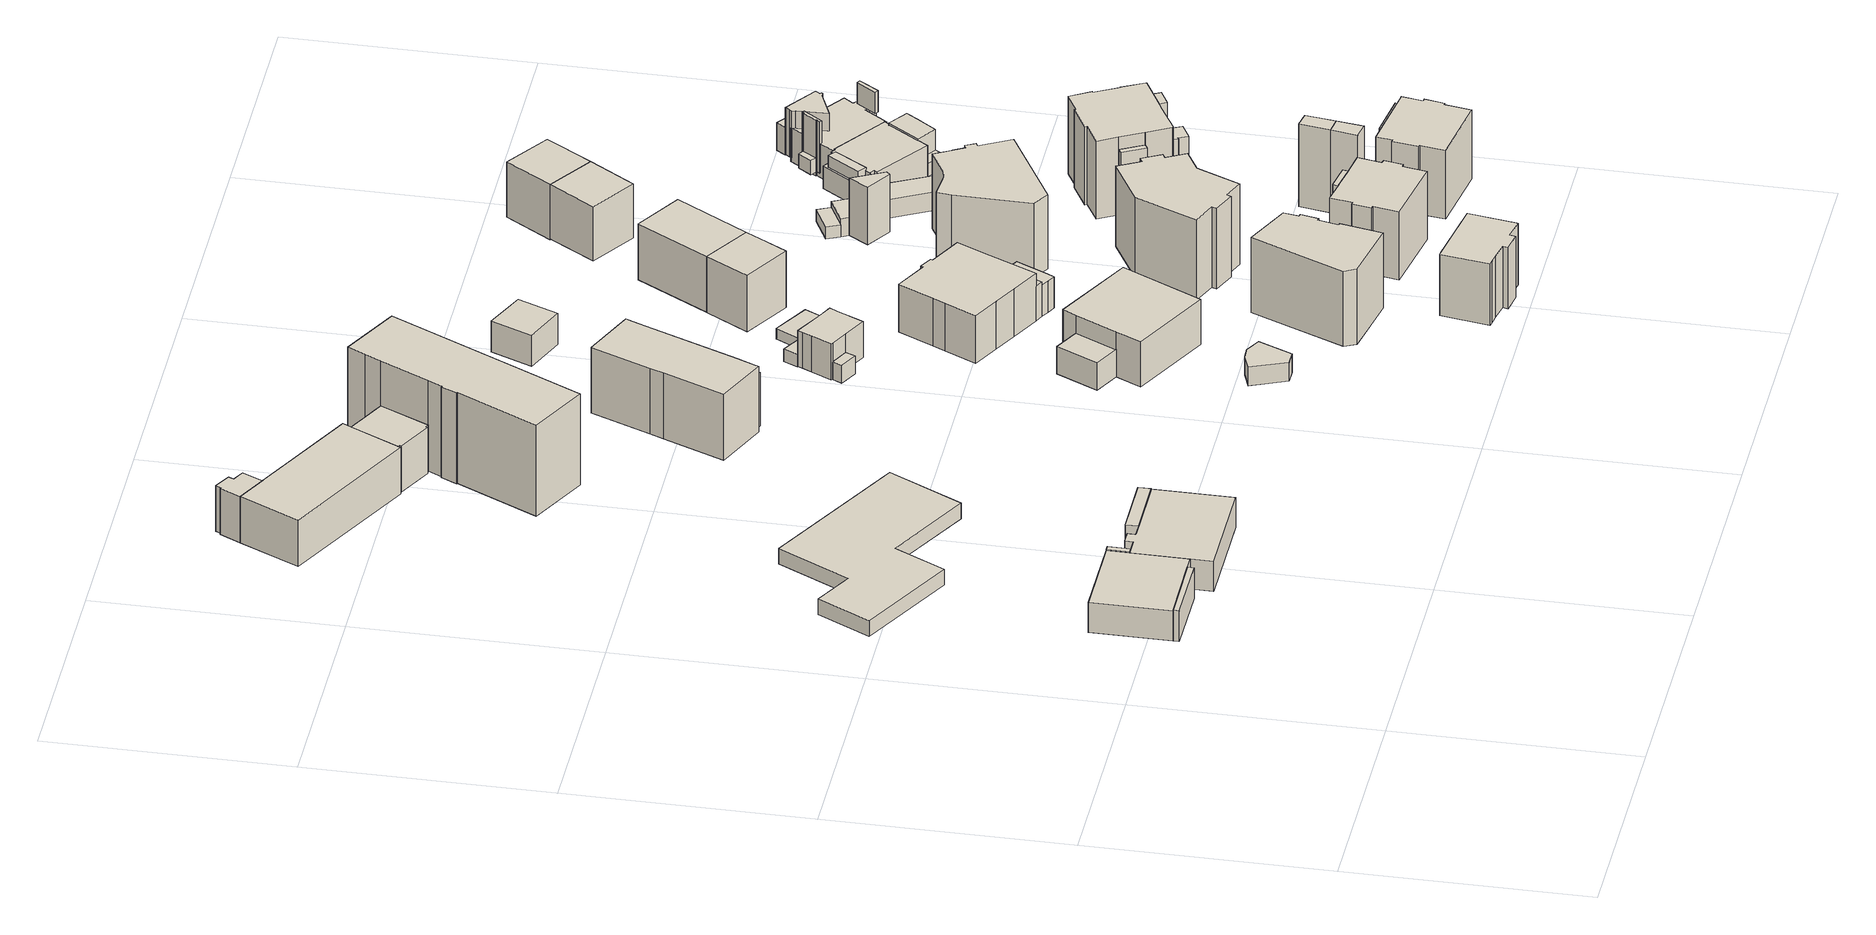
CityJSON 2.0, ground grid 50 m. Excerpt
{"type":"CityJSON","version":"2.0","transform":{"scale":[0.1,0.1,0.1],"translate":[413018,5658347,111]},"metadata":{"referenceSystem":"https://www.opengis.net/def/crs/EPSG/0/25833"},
"CityObjects":{
"building1":{"type":"Building","attributes":{"Gemeindeschluessel":14612000,"Geometrietyp2DReferenz":"3000","function":"31001_9998","roofType":"9999"},"children":["building1-1","building1-2","building1-3","building1-4","building1-5"]},
"building1-1":{"type":"BuildingPart","attributes":{"Dachtyp_tdc":"tdcPolyFlatRoof","Dachneigung":0,"QualitaetDacherkennung":87,"Geometrietyp2DReferenz":"3000","measuredHeight":6.68,"roofType":"1000"},"parents":["building1"],"geometry":[{"type":"Solid","lod":"1","boundaries":[[[[0,1,2,3,4]],[[5,6,7,8,9]],[[4,6,5,0]],[[3,7,6,4]],[[2,8,7,3]],[[1,9,8,2]],[[0,5,9,1]]]]}]},
"building1-2":{"type":"BuildingPart","attributes":{"Dachtyp_tdc":"tdcPolyFlatRoof","Dachneigung":3.37,"QualitaetDacherkennung":82,"Geometrietyp2DReferenz":"3000","measuredHeight":6.83,"roofType":"2100"},"parents":["building1"],"geometry":[{"type":"Solid","lod":"1","boundaries":[[[[10,11,12,13]],[[14,15,16,17]],[[13,15,14,10]],[[12,16,15,13]],[[11,17,16,12]],[[10,14,17,11]]]]}]},
"building1-3":{"type":"BuildingPart","attributes":{"Dachtyp_tdc":"tdcPolyFlatRoof","Dachneigung":21.63,"QualitaetDacherkennung":91,"Geometrietyp2DReferenz":"3000","measuredHeight":7.14,"roofType":"2100"},"parents":["building1"],"geometry":[{"type":"Solid","lod":"1","boundaries":[[[[18,19,20,21]],[[22,23,9,24]],[[21,23,22,18]],[[20,9,23,21]],[[19,24,9,20]],[[18,22,24,19]]]]}]},
"building1-4":{"type":"BuildingPart","attributes":{"Dachtyp_tdc":"tdcPolyFlatRoof","Dachneigung":11.37,"QualitaetDacherkennung":68,"Geometrietyp2DReferenz":"3000","measuredHeight":7,"roofType":"2100"},"parents":["building1"],"geometry":[{"type":"Solid","lod":"1","boundaries":[[[[25,26,27,28]],[[29,7,6,30]],[[28,7,29,25]],[[27,6,7,28]],[[26,30,6,27]],[[25,29,30,26]]]]}]},
"building1-5":{"type":"BuildingPart","attributes":{"Dachtyp_tdc":"tdcPolyFlatRoof","Dachneigung":0,"QualitaetDacherkennung":85,"Geometrietyp2DReferenz":"3000","measuredHeight":6.68,"roofType":"1000"},"parents":["building1"],"geometry":[{"type":"Solid","lod":"1","boundaries":[[[[0,31,32,33,34,35,36,37,38,39,40]],[[5,23,22,41,42,43,44,16,15,45,46]],[[40,23,5,0]],[[39,22,23,40]],[[38,41,22,39]],[[37,42,41,38]],[[36,43,42,37]],[[35,44,43,36]],[[34,16,44,35]],[[33,15,16,34]],[[32,45,15,33]],[[31,46,45,32]],[[0,5,46,31]]]]}]},
"building2":{"type":"Building","attributes":{"Dachtyp_tdc":"tdcPolyFlatRoof","Gemeindeschluessel":14612000,"Dachneigung":0,"QualitaetDacherkennung":92,"Geometrietyp2DReferenz":"3000","measuredHeight":3.45,"function":"31001_9998","roofType":"1000"},"geometry":[{"type":"Solid","lod":"1","boundaries":[[[[47,48,49,50,51,52,53,54]],[[55,56,57,58,59,60,61,62]],[[54,56,55,47]],[[53,57,56,54]],[[52,58,57,53]],[[51,59,58,52]],[[50,60,59,51]],[[49,61,60,50]],[[48,62,61,49]],[[47,55,62,48]]]]}]},
"building3":{"type":"Building","attributes":{"Gemeindeschluessel":14612000,"Geometrietyp2DReferenz":"3000","function":"31001_9998","roofType":"9999"},"children":["building3-1","building3-2","building3-3"]},
"building3-1":{"type":"BuildingPart","attributes":{"Dachtyp_tdc":"tdcPolyFlatRoof","Dachneigung":0,"QualitaetDacherkennung":60,"Geometrietyp2DReferenz":"3000","measuredHeight":10.3,"roofType":"1000"},"parents":["building3"],"geometry":[{"type":"Solid","lod":"1","boundaries":[[[[63,64,65,66,67,68,69,70,71]],[[72,73,74,75,76,77,78,79,80]],[[71,73,72,63]],[[70,74,73,71]],[[69,75,74,70]],[[68,76,75,69]],[[67,77,76,68]],[[66,78,77,67]],[[65,79,78,66]],[[64,80,79,65]],[[63,72,80,64]]]]}]},
"building3-2":{"type":"BuildingPart","attributes":{"Dachtyp_tdc":"tdcPolyFlatRoof","Dachneigung":0,"QualitaetDacherkennung":72,"Geometrietyp2DReferenz":"3000","measuredHeight":10.35,"roofType":"1000"},"parents":["building3"],"geometry":[{"type":"Solid","lod":"1","boundaries":[[[[81,82,83,84,85,86,87,88]],[[89,90,91,92,73,72,93,94]],[[88,89,94,81]],[[87,90,89,88]],[[86,91,90,87]],[[85,92,91,86]],[[84,73,92,85]],[[83,72,73,84]],[[82,93,72,83]],[[81,94,93,82]]]]}]},
"building3-3":{"type":"BuildingPart","attributes":{"Dachtyp_tdc":"tdcPolyFlatRoof","Dachneigung":0,"QualitaetDacherkennung":75,"Geometrietyp2DReferenz":"3000","measuredHeight":10.32,"roofType":"1000"},"parents":["building3"],"geometry":[{"type":"Solid","lod":"1","boundaries":[[[[95,96,97,98,99,100,101,102,103,104,105]],[[106,107,108,109,110,111,112,113,114,89,94]],[[105,106,94,95]],[[104,107,106,105]],[[103,108,107,104]],[[102,109,108,103]],[[101,110,109,102]],[[100,111,110,101]],[[99,112,111,100]],[[98,113,112,99]],[[97,114,113,98]],[[96,89,114,97]],[[95,94,89,96]]]]}]},
"building4":{"type":"Building","attributes":{"Dachtyp_tdc":"tdcPolyFlatRoof","Gemeindeschluessel":14612000,"Dachneigung":0,"QualitaetDacherkennung":60,"Geometrietyp2DReferenz":"3000","measuredHeight":20.41,"function":"31001_9998","roofType":"1000"},"geometry":[{"type":"Solid","lod":"1","boundaries":[[[[115,116,117,118,119,120,121,122,123,124,125]],[[126,127,128,129,130,131,110,109,132,133,134]],[[125,127,126,115]],[[124,128,127,125]],[[123,129,128,124]],[[122,130,129,123]],[[121,131,130,122]],[[120,110,131,121]],[[119,109,110,120]],[[118,132,109,119]],[[117,133,132,118]],[[116,134,133,117]],[[115,126,134,116]]]]}]},
"building5":{"type":"Building","attributes":{"Gemeindeschluessel":14612000,"Geometrietyp2DReferenz":"3000","function":"31001_9998","roofType":"9999"},"children":["building5-1","building5-2","building5-3"]},
"building5-1":{"type":"BuildingPart","attributes":{"Dachtyp_tdc":"tdcFreeFormRoof","Dachneigung":38.35,"QualitaetDacherkennung":54,"Geometrietyp2DReferenz":"3000","measuredHeight":17.19,"roofType":"5000"},"parents":["building5"],"geometry":[{"type":"Solid","lod":"1","boundaries":[[[[135,136,137,138,139,140,141,142,143,144]],[[145,146,147,148,149,150,151,152,153,154]],[[144,145,154,135]],[[143,146,145,144]],[[142,147,146,143]],[[141,148,147,142]],[[140,149,148,141]],[[139,150,149,140]],[[138,151,150,139]],[[137,152,151,138]],[[136,153,152,137]],[[135,154,153,136]]]]}]},
"building5-2":{"type":"BuildingPart","attributes":{"Dachtyp_tdc":"tdcFreeFormRoof","Dachneigung":47.74,"QualitaetDacherkennung":23,"Geometrietyp2DReferenz":"3000","measuredHeight":12.57,"roofType":"5000"},"parents":["building5"],"geometry":[{"type":"Solid","lod":"1","boundaries":[[[[155,156,157,158]],[[159,160,146,145]],[[158,159,145,155]],[[157,160,159,158]],[[156,146,160,157]],[[155,145,146,156]]]]}]},
"building5-3":{"type":"BuildingPart","attributes":{"Dachtyp_tdc":"tdcPolyFlatRoof","Dachneigung":4,"QualitaetDacherkennung":33,"Geometrietyp2DReferenz":"3000","measuredHeight":11.79,"roofType":"2100"},"parents":["building5"],"geometry":[{"type":"Solid","lod":"1","boundaries":[[[[161,162,163,164]],[[153,165,166,154]],[[164,153,154,161]],[[163,165,153,164]],[[162,166,165,163]],[[161,154,166,162]]]]}]},
"building6":{"type":"Building","attributes":{"Dachtyp_tdc":"tdcFreeFormRoof","Gemeindeschluessel":14612000,"Dachneigung":13.65,"QualitaetDacherkennung":86,"Geometrietyp2DReferenz":"3000","measuredHeight":4.62,"function":"31001_9998","roofType":"5000"},"geometry":[{"type":"Solid","lod":"1","boundaries":[[[[167,168,169,170,171,172]],[[173,174,175,176,177,178]],[[172,174,173,167]],[[171,175,174,172]],[[170,176,175,171]],[[169,177,176,170]],[[168,178,177,169]],[[167,173,178,168]]]]}]},
"building7":{"type":"Building","attributes":{"Gemeindeschluessel":14612000,"Geometrietyp2DReferenz":"3000","function":"31001_9998","roofType":"9999"},"children":["building7-1","building7-2"]},
"building7-1":{"type":"BuildingPart","attributes":{"Dachtyp_tdc":"tdcTentRoof","Dachneigung":28.32,"QualitaetDacherkennung":24,"Geometrietyp2DReferenz":"3000","measuredHeight":13.07,"roofType":"3500"},"parents":["building7"],"geometry":[{"type":"Solid","lod":"1","boundaries":[[[[179,180,181,182,183,184]],[[185,186,187,188,189,190]],[[184,186,185,179]],[[183,187,186,184]],[[182,188,187,183]],[[181,189,188,182]],[[180,190,189,181]],[[179,185,190,180]]]]}]},
"building7-2":{"type":"BuildingPart","attributes":{"Dachtyp_tdc":"tdcPolyFlatRoof","Dachneigung":0,"QualitaetDacherkennung":61,"Geometrietyp2DReferenz":"3000","measuredHeight":6.06,"roofType":"1000"},"parents":["building7"],"geometry":[{"type":"Solid","lod":"1","boundaries":[[[[191,192,193,194]],[[189,195,196,190]],[[194,195,189,191]],[[193,196,195,194]],[[192,190,196,193]],[[191,189,190,192]]]]}]},
"building8":{"type":"Building","attributes":{"Gemeindeschluessel":14612000,"Geometrietyp2DReferenz":"3000","function":"31001_9998","roofType":"9999"},"children":["building8-1","building8-2","building8-3"]},
"building8-1":{"type":"BuildingPart","attributes":{"Dachtyp_tdc":"tdcGableRoof","Dachneigung":25.68,"QualitaetDacherkennung":14,"Geometrietyp2DReferenz":"3000","measuredHeight":4.75,"roofType":"3100"},"parents":["building8"],"geometry":[{"type":"Solid","lod":"1","boundaries":[[[[197,198,199,200]],[[201,202,203,204]],[[199,202,201,200]],[[198,203,202,199]],[[197,204,203,198]],[[200,201,204,197]]]]}]},
"building8-2":{"type":"BuildingPart","attributes":{"Dachtyp_tdc":"tdcGableRoof","Dachneigung":68.49,"QualitaetDacherkennung":14,"Geometrietyp2DReferenz":"3000","measuredHeight":6.73,"roofType":"3100"},"parents":["building8"],"geometry":[{"type":"Solid","lod":"1","boundaries":[[[[205,206,207,208]],[[209,210,211,212]],[[208,210,209,205]],[[207,211,210,208]],[[206,212,211,207]],[[205,209,212,206]]]]}]},
"building8-3":{"type":"BuildingPart","attributes":{"Dachtyp_tdc":"tdcHipRoof","Dachneigung":37.78,"QualitaetDacherkennung":68,"Geometrietyp2DReferenz":"3000","measuredHeight":9.68,"roofType":"3200"},"parents":["building8"],"geometry":[{"type":"Solid","lod":"1","boundaries":[[[[213,214,215,216,217,218,219,220,221,222,223]],[[201,224,225,226,227,228,229,209,212,230,202]],[[222,224,201,223]],[[221,225,224,222]],[[220,226,225,221]],[[219,227,226,220]],[[218,228,227,219]],[[217,229,228,218]],[[216,209,229,217]],[[215,212,209,216]],[[214,230,212,215]],[[213,202,230,214]],[[223,201,202,213]]]]}]},
"building9":{"type":"Building","attributes":{"Dachtyp_tdc":"tdcPolyFlatRoof","Gemeindeschluessel":14612000,"Dachneigung":0,"QualitaetDacherkennung":45,"Geometrietyp2DReferenz":"3000","measuredHeight":2.79,"function":"31001_9998","roofType":"1000"},"geometry":[{"type":"Solid","lod":"1","boundaries":[[[[231,232,233,234]],[[235,236,237,238]],[[234,236,235,231]],[[233,237,236,234]],[[232,238,237,233]],[[231,235,238,232]]]]}]},
"building10":{"type":"Building","attributes":{"Dachtyp_tdc":"tdcTentRoof","Gemeindeschluessel":14612000,"Dachneigung":26.99,"QualitaetDacherkennung":82,"Geometrietyp2DReferenz":"3000","measuredHeight":8.21,"function":"31001_9998","roofType":"3500"},"geometry":[{"type":"Solid","lod":"1","boundaries":[[[[239,240,241,242]],[[243,244,245,246]],[[242,244,243,239]],[[241,245,244,242]],[[240,246,245,241]],[[239,243,246,240]]]]}]},
"building11":{"type":"Building","attributes":{"Dachtyp_tdc":"tdcFreeFormRoof","Gemeindeschluessel":14612000,"Dachneigung":38.55,"QualitaetDacherkennung":35,"Geometrietyp2DReferenz":"3000","measuredHeight":19.65,"function":"31001_9998","roofType":"5000"},"geometry":[{"type":"Solid","lod":"1","boundaries":[[[[247,248,249,250,251,252,253,254,255,256,257]],[[258,259,260,261,262,263,264,265,266,267,268]],[[257,259,258,247]],[[256,260,259,257]],[[255,261,260,256]],[[254,262,261,255]],[[253,263,262,254]],[[252,264,263,253]],[[251,265,264,252]],[[250,266,265,251]],[[249,267,266,250]],[[248,268,267,249]],[[247,258,268,248]]]]}]},
"building12":{"type":"Building","attributes":{"Dachtyp_tdc":"tdcFreeFormRoof","Gemeindeschluessel":14612000,"Dachneigung":31.58,"QualitaetDacherkennung":65,"Geometrietyp2DReferenz":"3000","measuredHeight":15.83,"function":"31001_9998","roofType":"5000"},"geometry":[{"type":"Solid","lod":"1","boundaries":[[[[269,270,271,272,273,274,275,276,277,278,279,280,281]],[[282,283,284,285,286,287,288,289,290,291,292,293,294]],[[281,283,282,269]],[[280,284,283,281]],[[279,285,284,280]],[[278,286,285,279]],[[277,287,286,278]],[[276,288,287,277]],[[275,289,288,276]],[[274,290,289,275]],[[273,291,290,274]],[[272,292,291,273]],[[271,293,292,272]],[[270,294,293,271]],[[269,282,294,270]]]]}]},
"building13":{"type":"Building","attributes":{"Dachtyp_tdc":"tdcPolyFlatRoof","Gemeindeschluessel":14612000,"Dachneigung":2.95,"QualitaetDacherkennung":76,"Geometrietyp2DReferenz":"3000","measuredHeight":2.65,"function":"31001_9998","roofType":"2100"},"geometry":[{"type":"Solid","lod":"1","boundaries":[[[[295,296,297,298]],[[299,300,301,302]],[[298,300,299,295]],[[297,301,300,298]],[[296,302,301,297]],[[295,299,302,296]]]]}]},
"building14":{"type":"Building","attributes":{"Gemeindeschluessel":14612000,"Geometrietyp2DReferenz":"3000","function":"31001_9998","roofType":"9999"},"children":["building14-1","building14-2","building14-3"]},
"building14-1":{"type":"BuildingPart","attributes":{"Dachtyp_tdc":"tdcFreeFormRoof","Dachneigung":63.06,"QualitaetDacherkennung":15,"Geometrietyp2DReferenz":"3000","measuredHeight":8.71,"roofType":"5000"},"parents":["building14"],"geometry":[{"type":"Solid","lod":"1","boundaries":[[[[303,304,305,306,307]],[[308,309,310,311,312]],[[307,309,308,303]],[[306,310,309,307]],[[305,311,310,306]],[[304,312,311,305]],[[303,308,312,304]]]]}]},
"building14-2":{"type":"BuildingPart","attributes":{"Dachtyp_tdc":"tdcTentRoof","Dachneigung":33.92,"QualitaetDacherkennung":29,"Geometrietyp2DReferenz":"3000","measuredHeight":13.94,"roofType":"3500"},"parents":["building14"],"geometry":[{"type":"Solid","lod":"1","boundaries":[[[[313,314,315,316,317,318,319,320,321,322,323,324,325]],[[326,327,328,329,330,331,311,310,332,333,334,335,336]],[[325,327,326,313]],[[324,328,327,325]],[[323,329,328,324]],[[322,330,329,323]],[[321,331,330,322]],[[320,311,331,321]],[[319,310,311,320]],[[318,332,310,319]],[[317,333,332,318]],[[316,334,333,317]],[[315,335,334,316]],[[314,336,335,315]],[[313,326,336,314]]]]}]},
"building14-3":{"type":"BuildingPart","attributes":{"Dachtyp_tdc":"tdcPolyFlatRoof","Dachneigung":0,"QualitaetDacherkennung":53,"Geometrietyp2DReferenz":"3000","measuredHeight":6.91,"roofType":"1000"},"parents":["building14"],"geometry":[{"type":"Solid","lod":"1","boundaries":[[[[337,338,339,340,341,342]],[[343,344,345,346,309,308]],[[342,344,343,337]],[[341,345,344,342]],[[340,346,345,341]],[[339,309,346,340]],[[338,308,309,339]],[[337,343,308,338]]]]}]},
"building15":{"type":"Building","attributes":{"Dachtyp_tdc":"tdcHipAndGableRoof","Gemeindeschluessel":14612000,"Dachneigung":39.35,"QualitaetDacherkennung":72,"Geometrietyp2DReferenz":"3000","measuredHeight":15.05,"function":"31001_9998","roofType":"5000"},"geometry":[{"type":"Solid","lod":"1","boundaries":[[[[347,348,349,350]],[[351,352,353,354]],[[350,352,351,347]],[[349,353,352,350]],[[348,354,353,349]],[[347,351,354,348]]]]}]},
"building16":{"type":"Building","attributes":{"Gemeindeschluessel":14612000,"Geometrietyp2DReferenz":"3000","function":"31001_9998","roofType":"9999"},"children":["building16-1","building16-2"]},
"building16-1":{"type":"BuildingPart","attributes":{"Dachtyp_tdc":"tdcPolyFlatRoof","Dachneigung":25.59,"QualitaetDacherkennung":31,"Geometrietyp2DReferenz":"3000","measuredHeight":15.53,"roofType":"2100"},"parents":["building16"],"geometry":[{"type":"Solid","lod":"1","boundaries":[[[[355,356,357,358]],[[359,360,361,362]],[[358,360,359,355]],[[357,361,360,358]],[[356,362,361,357]],[[355,359,362,356]]]]}]},
"building16-2":{"type":"BuildingPart","attributes":{"Dachtyp_tdc":"tdcCutTentRoof","Dachneigung":28.36,"QualitaetDacherkennung":56,"Geometrietyp2DReferenz":"3000","measuredHeight":17.17,"roofType":"9999"},"parents":["building16"],"geometry":[{"type":"Solid","lod":"1","boundaries":[[[[363,364,365,366,367,368,369,370,371,372,373,374,375,376,377]],[[378,379,380,381,359,362,382,383,384,385,386,387,388,389,390]],[[377,379,378,363]],[[376,380,379,377]],[[375,381,380,376]],[[374,359,381,375]],[[373,362,359,374]],[[372,382,362,373]],[[371,383,382,372]],[[370,384,383,371]],[[369,385,384,370]],[[368,386,385,369]],[[367,387,386,368]],[[366,388,387,367]],[[365,389,388,366]],[[364,390,389,365]],[[363,378,390,364]]]]}]},
"building17":{"type":"Building","attributes":{"Dachtyp_tdc":"tdcFreeFormRoof","Gemeindeschluessel":14612000,"Dachneigung":45.24,"QualitaetDacherkennung":19,"Geometrietyp2DReferenz":"3000","measuredHeight":21.89,"function":"31001_9998","roofType":"5000"},"geometry":[{"type":"Solid","lod":"1","boundaries":[[[[391,392,393,394,395,396,397,398,399,400,401,402,403,404]],[[405,406,407,408,409,410,411,412,413,414,415,416,417,418]],[[404,406,405,391]],[[403,407,406,404]],[[402,408,407,403]],[[401,409,408,402]],[[400,410,409,401]],[[399,411,410,400]],[[398,412,411,399]],[[397,413,412,398]],[[396,414,413,397]],[[395,415,414,396]],[[394,416,415,395]],[[393,417,416,394]],[[392,418,417,393]],[[391,405,418,392]]]]}]},
"building18":{"type":"Building","attributes":{"Dachtyp_tdc":"tdcGableRoof","Gemeindeschluessel":14612000,"Dachneigung":38.78,"QualitaetDacherkennung":82,"Geometrietyp2DReferenz":"3000","measuredHeight":14.92,"function":"31001_9998","roofType":"3100"},"geometry":[{"type":"Solid","lod":"1","boundaries":[[[[348,347,419,420]],[[421,422,423,424]],[[420,422,421,348]],[[419,423,422,420]],[[347,424,423,419]],[[348,421,424,347]]]]}]},
"building19":{"type":"Building","attributes":{"Dachtyp_tdc":"tdcFreeFormRoof","Gemeindeschluessel":14612000,"Dachneigung":29.23,"QualitaetDacherkennung":6,"Geometrietyp2DReferenz":"3000","measuredHeight":19.07,"function":"31001_9998","roofType":"5000"},"geometry":[{"type":"Solid","lod":"1","boundaries":[[[[425,426,427,428,429,430,431,432,433,434,435,436]],[[437,438,439,440,441,442,443,444,445,446,447,448]],[[436,438,437,425]],[[435,439,438,436]],[[434,440,439,435]],[[433,441,440,434]],[[432,442,441,433]],[[431,443,442,432]],[[430,444,443,431]],[[429,445,444,430]],[[428,446,445,429]],[[427,447,446,428]],[[426,448,447,427]],[[425,437,448,426]]]]}]},
"building20":{"type":"Building","attributes":{"Dachtyp_tdc":"tdcFreeFormRoof","Gemeindeschluessel":14612000,"Dachneigung":67.61,"QualitaetDacherkennung":19,"Geometrietyp2DReferenz":"3000","measuredHeight":19.9,"function":"31001_9998","roofType":"5000"},"geometry":[{"type":"Solid","lod":"1","boundaries":[[[[449,450,451,452]],[[453,454,455,456]],[[452,454,453,449]],[[451,455,454,452]],[[450,456,455,451]],[[449,453,456,450]]]]}]},
"building21":{"type":"Building","attributes":{"Dachtyp_tdc":"tdcFreeFormRoof","Gemeindeschluessel":14612000,"Dachneigung":43.31,"QualitaetDacherkennung":8,"Geometrietyp2DReferenz":"3000","measuredHeight":19.43,"function":"31001_9998","roofType":"5000"},"geometry":[{"type":"Solid","lod":"1","boundaries":[[[[451,457,458,452]],[[459,460,461,462]],[[452,460,459,451]],[[458,461,460,452]],[[457,462,461,458]],[[451,459,462,457]]]]}]},
"building22":{"type":"Building","attributes":{"Gemeindeschluessel":14612000,"Geometrietyp2DReferenz":"3000","function":"31001_9998","roofType":"9999"},"children":["building22-1","building22-2"]},
"building22-1":{"type":"BuildingPart","attributes":{"Dachtyp_tdc":"tdcGableRoof","Dachneigung":20.61,"QualitaetDacherkennung":22,"Geometrietyp2DReferenz":"3000","measuredHeight":15.36,"roofType":"3100"},"parents":["building22"],"geometry":[{"type":"Solid","lod":"1","boundaries":[[[[463,464,465,466]],[[467,468,469,470]],[[466,468,467,463]],[[465,469,468,466]],[[464,470,469,465]],[[463,467,470,464]]]]}]},
"building22-2":{"type":"BuildingPart","attributes":{"Dachtyp_tdc":"tdcTentRoof","Dachneigung":26.09,"QualitaetDacherkennung":67,"Geometrietyp2DReferenz":"3000","measuredHeight":17.53,"roofType":"3500"},"parents":["building22"],"geometry":[{"type":"Solid","lod":"1","boundaries":[[[[471,472,473,474,475,476,477,478,479,480,481,482,483,484]],[[485,486,487,488,489,490,491,492,493,467,470,494,495,496]],[[484,486,485,471]],[[483,487,486,484]],[[482,488,487,483]],[[481,489,488,482]],[[480,490,489,481]],[[479,491,490,480]],[[478,492,491,479]],[[477,493,492,478]],[[476,467,493,477]],[[475,470,467,476]],[[474,494,470,475]],[[473,495,494,474]],[[472,496,495,473]],[[471,485,496,472]]]]}]},
"building23":{"type":"Building","attributes":{"Dachtyp_tdc":"tdcHipAndGableRoof","Gemeindeschluessel":14612000,"Dachneigung":39.44,"QualitaetDacherkennung":69,"Geometrietyp2DReferenz":"3000","measuredHeight":14.66,"function":"31001_9998","roofType":"5000"},"geometry":[{"type":"Solid","lod":"1","boundaries":[[[[497,498,499,500]],[[501,502,503,504]],[[500,502,501,497]],[[499,503,502,500]],[[498,504,503,499]],[[497,501,504,498]]]]}]},
"building24":{"type":"Building","attributes":{"Dachtyp_tdc":"tdcPolyFlatRoof","Gemeindeschluessel":14612000,"Dachneigung":3.06,"QualitaetDacherkennung":72,"Geometrietyp2DReferenz":"3000","measuredHeight":2.83,"function":"31001_9998","roofType":"2100"},"geometry":[{"type":"Solid","lod":"1","boundaries":[[[[505,506,507,508]],[[509,510,511,512]],[[508,510,509,505]],[[507,511,510,508]],[[506,512,511,507]],[[505,509,512,506]]]]}]},
"building25":{"type":"Building","attributes":{"Gemeindeschluessel":14612000,"Geometrietyp2DReferenz":"3000","function":"31001_9998","roofType":"9999"},"children":["building25-1","building25-2"]},
"building25-1":{"type":"BuildingPart","attributes":{"Dachtyp_tdc":"tdcFreeFormRoof","Dachneigung":68.19,"QualitaetDacherkennung":5,"Geometrietyp2DReferenz":"3000","measuredHeight":15.08,"roofType":"5000"},"parents":["building25"],"geometry":[{"type":"Solid","lod":"1","boundaries":[[[[513,514,515,516]],[[517,518,519,520]],[[516,518,517,513]],[[515,519,518,516]],[[514,520,519,515]],[[513,517,520,514]]]]}]},
"building25-2":{"type":"BuildingPart","attributes":{"Dachtyp_tdc":"tdcHipAndGableRoof","Dachneigung":34.31,"QualitaetDacherkennung":84,"Geometrietyp2DReferenz":"3000","measuredHeight":5.55,"roofType":"5000"},"parents":["building25"],"geometry":[{"type":"Solid","lod":"1","boundaries":[[[[521,522,523,524,525,526,527,528]],[[517,529,520,511,510,530,531,532]],[[528,529,517,521]],[[527,520,529,528]],[[526,511,520,527]],[[525,510,511,526]],[[524,530,510,525]],[[523,531,530,524]],[[522,532,531,523]],[[521,517,532,522]]]]}]},
"building26":{"type":"Building","attributes":{"Dachtyp_tdc":"tdcHipAndGableRoof","Gemeindeschluessel":14612000,"Dachneigung":39.47,"QualitaetDacherkennung":75,"Geometrietyp2DReferenz":"3000","measuredHeight":14.82,"function":"31001_9998","roofType":"5000"},"geometry":[{"type":"Solid","lod":"1","boundaries":[[[[498,497,533,534]],[[535,536,537,538]],[[534,536,535,498]],[[533,537,536,534]],[[497,538,537,533]],[[498,535,538,497]]]]}]},
"building27":{"type":"Building","attributes":{"Dachtyp_tdc":"tdcPolyFlatRoof","Gemeindeschluessel":14612000,"Dachneigung":0,"QualitaetDacherkennung":8,"Geometrietyp2DReferenz":"3000","measuredHeight":4.14,"function":"31001_9998","roofType":"1000"},"geometry":[{"type":"Solid","lod":"1","boundaries":[[[[539,540,541,542,543]],[[544,545,546,547,548]],[[543,545,544,539]],[[542,546,545,543]],[[541,547,546,542]],[[540,548,547,541]],[[539,544,548,540]]]]}]},
"building28":{"type":"Building","attributes":{"Gemeindeschluessel":14612000,"Geometrietyp2DReferenz":"3000","function":"31001_9998","roofType":"9999"},"children":["building28-1","building28-2","building28-3","building28-4","building28-5"]},
"building28-1":{"type":"BuildingPart","attributes":{"Dachtyp_tdc":"tdcPolyFlatRoof","Dachneigung":29.13,"QualitaetDacherkennung":25,"Geometrietyp2DReferenz":"3000","measuredHeight":15.66,"roofType":"2100"},"parents":["building28"],"geometry":[{"type":"Solid","lod":"1","boundaries":[[[[549,550,551,552,553,554,555,556]],[[557,558,559,560,561,562,563,564]],[[556,558,557,549]],[[555,559,558,556]],[[554,560,559,555]],[[553,561,560,554]],[[552,562,561,553]],[[551,563,562,552]],[[550,564,563,551]],[[549,557,564,550]]]]}]},
"building28-2":{"type":"BuildingPart","attributes":{"Dachtyp_tdc":"tdcFreeFormRoof","Dachneigung":71.99,"QualitaetDacherkennung":33,"Geometrietyp2DReferenz":"3000","measuredHeight":15.6,"roofType":"5000"},"parents":["building28"],"geometry":[{"type":"Solid","lod":"1","boundaries":[[[[565,566,567,568]],[[569,570,571,572]],[[568,570,569,565]],[[567,571,570,568]],[[566,572,571,567]],[[565,569,572,566]]]]}]},
"building28-3":{"type":"BuildingPart","attributes":{"Dachtyp_tdc":"tdcFreeFormRoof","Dachneigung":65.27,"QualitaetDacherkennung":27,"Geometrietyp2DReferenz":"3000","measuredHeight":15.8,"roofType":"5000"},"parents":["building28"],"geometry":[{"type":"Solid","lod":"1","boundaries":[[[[573,574,575,576,577,578,579,580]],[[581,582,583,584,585,586,587,588]],[[580,582,581,573]],[[579,583,582,580]],[[578,584,583,579]],[[577,585,584,578]],[[576,586,585,577]],[[575,587,586,576]],[[574,588,587,575]],[[573,581,588,574]]]]}]},
"building28-4":{"type":"BuildingPart","attributes":{"Dachtyp_tdc":"tdcHipRoof","Dachneigung":33.8,"QualitaetDacherkennung":49,"Geometrietyp2DReferenz":"3000","measuredHeight":20.56,"roofType":"3200"},"parents":["building28"],"geometry":[{"type":"Solid","lod":"1","boundaries":[[[[589,590,591,592,593,594,595,596,597,598,599,600,601,602,603,604,605,606,607]],[[608,609,610,582,581,588,587,558,611,557,612,613,614,615,572,571,616,617,618]],[[607,609,608,589]],[[606,610,609,607]],[[605,582,610,606]],[[604,581,582,605]],[[603,588,581,604]],[[602,587,588,603]],[[601,558,587,602]],[[600,611,558,601]],[[599,557,611,600]],[[598,612,557,599]],[[597,613,612,598]],[[596,614,613,597]],[[595,615,614,596]],[[594,572,615,595]],[[593,571,572,594]],[[592,616,571,593]],[[591,617,616,592]],[[590,618,617,591]],[[589,608,618,590]]]]}]},
"building28-5":{"type":"BuildingPart","attributes":{"Dachtyp_tdc":"tdcPolyFlatRoof","Dachneigung":30.08,"QualitaetDacherkennung":25,"Geometrietyp2DReferenz":"3000","measuredHeight":15.66,"roofType":"2100"},"parents":["building28"],"geometry":[{"type":"Solid","lod":"1","boundaries":[[[[619,620,621,622,623,624,625,626,627]],[[628,629,630,631,613,612,632,633,634]],[[627,629,628,619]],[[626,630,629,627]],[[625,631,630,626]],[[624,613,631,625]],[[623,612,613,624]],[[622,632,612,623]],[[621,633,632,622]],[[620,634,633,621]],[[619,628,634,620]]]]}]},
"building29":{"type":"Building","attributes":{"Dachtyp_tdc":"tdcPolyFlatRoof","Gemeindeschluessel":14612000,"Dachneigung":0,"QualitaetDacherkennung":35,"Geometrietyp2DReferenz":"3000","measuredHeight":3,"function":"31001_9998","roofType":"1000"},"geometry":[{"type":"Solid","lod":"1","boundaries":[[[[635,636,637,638,639,640,641]],[[642,643,644,645,646,647,648]],[[641,643,642,635]],[[640,644,643,641]],[[639,645,644,640]],[[638,646,645,639]],[[637,647,646,638]],[[636,648,647,637]],[[635,642,648,636]]]]}]},
"building30":{"type":"Building","attributes":{"Dachtyp_tdc":"tdcFreeFormRoof","Gemeindeschluessel":14612000,"Dachneigung":46.42,"QualitaetDacherkennung":8,"Geometrietyp2DReferenz":"3000","measuredHeight":3.2,"function":"31001_9998","roofType":"5000"},"geometry":[{"type":"Solid","lod":"1","boundaries":[[[[649,650,651,652]],[[645,644,653,654]],[[652,644,645,649]],[[651,653,644,652]],[[650,654,653,651]],[[649,645,654,650]]]]}]},
"building31":{"type":"Building","attributes":{"name":"Evangelische Christengemeinde Elim","Gemeindeschluessel":14612000,"QualitaetDacherkennung":100,"Geometrietyp2DReferenz":"3000","function":"31001_3041","roofType":"9999"},"children":["building31-1","building31-2","building31-3","building31-4","building31-5","building31-6","building31-7","building31-8","building31-9","building31-10","building31-11"]},
"building31-1":{"type":"BuildingPart","attributes":{"Dachtyp_tdc":"tdcHipAndGableRoof","Dachneigung":18.57,"QualitaetDacherkennung":100,"Geometrietyp2DReferenz":"3000","measuredHeight":7.55,"roofType":"5000"},"parents":["building31"],"geometry":[{"type":"Solid","lod":"1","boundaries":[[[[655,656,657,658,659,660,661]],[[662,663,664,665,666,667,668]],[[661,663,662,655]],[[660,664,663,661]],[[659,665,664,660]],[[658,666,665,659]],[[657,667,666,658]],[[656,668,667,657]],[[655,662,668,656]]]]}]},
"building31-2":{"type":"BuildingPart","attributes":{"Dachtyp_tdc":"tdcPyramidRoof","Dachneigung":28.64,"QualitaetDacherkennung":100,"Geometrietyp2DReferenz":"3000","measuredHeight":8.37,"roofType":"3500"},"parents":["building31"],"geometry":[{"type":"Solid","lod":"1","boundaries":[[[[669,670,671,672]],[[673,674,675,676]],[[672,674,673,669]],[[671,675,674,672]],[[670,676,675,671]],[[669,673,676,670]]]]}]},
"building31-3":{"type":"BuildingPart","attributes":{"Dachtyp_tdc":"tdcGableRoof","Dachneigung":51.02,"QualitaetDacherkennung":100,"Geometrietyp2DReferenz":"3000","measuredHeight":13.07,"roofType":"3100"},"parents":["building31"],"geometry":[{"type":"Solid","lod":"1","boundaries":[[[[677,678,679,680,681,682,683,684]],[[685,686,687,688,689,690,691,692]],[[684,686,685,677]],[[683,687,686,684]],[[682,688,687,683]],[[681,689,688,682]],[[680,690,689,681]],[[679,691,690,680]],[[678,692,691,679]],[[677,685,692,678]]]]}]},
"building31-4":{"type":"BuildingPart","attributes":{"Dachtyp_tdc":"tdcCutHipRoof","Dachneigung":85.64,"QualitaetDacherkennung":100,"Geometrietyp2DReferenz":"3000","measuredHeight":7.05,"roofType":"9999"},"parents":["building31"],"geometry":[{"type":"Solid","lod":"1","boundaries":[[[[693,694,695,696]],[[697,698,699,700]],[[696,698,697,693]],[[695,699,698,696]],[[694,700,699,695]],[[693,697,700,694]]]]}]},
"building31-5":{"type":"BuildingPart","attributes":{"Dachtyp_tdc":"tdcLeanToRoof","Dachneigung":0,"QualitaetDacherkennung":100,"Geometrietyp2DReferenz":"3000","measuredHeight":2.89,"roofType":"2100"},"parents":["building31"],"geometry":[{"type":"Solid","lod":"1","boundaries":[[[[701,702,703,704]],[[705,706,707,708]],[[704,706,705,701]],[[703,707,706,704]],[[702,708,707,703]],[[701,705,708,702]]]]}]},
"building31-6":{"type":"BuildingPart","attributes":{"Dachtyp_tdc":"tdcGambrelHipRoof","Dachneigung":39.37,"QualitaetDacherkennung":100,"Geometrietyp2DReferenz":"3000","measuredHeight":14.3,"roofType":"9999"},"parents":["building31"],"geometry":[{"type":"Solid","lod":"1","boundaries":[[[[709,710,711,712,713,714,715,716,717,718,719,720,721,722,723,724,725,726,727,728,729,730,731,732,733,734,735,736]],[[737,738,739,740,741,742,743,744,745,746,747,748,749,750,751,752,753,754,755,756,757,758,759,760,761,762,763,764]],[[736,738,737,709]],[[735,739,738,736]],[[734,740,739,735]],[[733,741,740,734]],[[732,742,741,733]],[[731,743,742,732]],[[730,744,743,731]],[[729,745,744,730]],[[728,746,745,729]],[[727,747,746,728]],[[726,748,747,727]],[[725,749,748,726]],[[724,750,749,725]],[[723,751,750,724]],[[722,752,751,723]],[[721,753,752,722]],[[720,754,753,721]],[[719,755,754,720]],[[718,756,755,719]],[[717,757,756,718]],[[716,758,757,717]],[[715,759,758,716]],[[714,760,759,715]],[[713,761,760,714]],[[712,762,761,713]],[[711,763,762,712]],[[710,764,763,711]],[[709,737,764,710]]]]}]},
"building31-7":{"type":"BuildingPart","attributes":{"Dachtyp_tdc":"tdcHipRoof","Dachneigung":26.58,"QualitaetDacherkennung":100,"Geometrietyp2DReferenz":"3000","measuredHeight":6.75,"roofType":"3200"},"parents":["building31"],"geometry":[{"type":"Solid","lod":"1","boundaries":[[[[765,766,767,768]],[[769,770,771,772]],[[768,770,769,765]],[[767,771,770,768]],[[766,772,771,767]],[[765,769,772,766]]]]}]},
"building31-8":{"type":"BuildingPart","attributes":{"Dachtyp_tdc":"tdcHipAndGableRoof","Dachneigung":18.3,"QualitaetDacherkennung":100,"Geometrietyp2DReferenz":"3000","measuredHeight":8.33,"roofType":"5000"},"parents":["building31"],"geometry":[{"type":"Solid","lod":"1","boundaries":[[[[773,774,775,776,777,778,779,780,781,782,783,784,785,786]],[[787,788,789,790,791,792,793,794,795,796,797,798,799,800]],[[786,788,787,773]],[[785,789,788,786]],[[784,790,789,785]],[[783,791,790,784]],[[782,792,791,783]],[[781,793,792,782]],[[780,794,793,781]],[[779,795,794,780]],[[778,796,795,779]],[[777,797,796,778]],[[776,798,797,777]],[[775,799,798,776]],[[774,800,799,775]],[[773,787,800,774]]]]}]},
"building31-9":{"type":"BuildingPart","attributes":{"Dachtyp_tdc":"tdcHipRoof","Dachneigung":26.57,"QualitaetDacherkennung":100,"Geometrietyp2DReferenz":"3000","measuredHeight":3.51,"roofType":"3200"},"parents":["building31"],"geometry":[{"type":"Solid","lod":"1","boundaries":[[[[801,802,803,804]],[[687,805,806,688]],[[804,805,687,801]],[[803,806,805,804]],[[802,688,806,803]],[[801,687,688,802]]]]}]},
"building31-10":{"type":"BuildingPart","attributes":{"Dachtyp_tdc":"tdcGambrelHipGambrelRoof","Dachneigung":37.73,"QualitaetDacherkennung":100,"Geometrietyp2DReferenz":"3000","measuredHeight":14.36,"roofType":"9999"},"parents":["building31"],"geometry":[{"type":"Solid","lod":"1","boundaries":[[[[807,808,809,810,811,812,813,814,815,816,817,818,819,820,821]],[[822,823,824,825,826,827,828,829,830,831,832,833,834,835,836]],[[821,823,822,807]],[[820,824,823,821]],[[819,825,824,820]],[[818,826,825,819]],[[817,827,826,818]],[[816,828,827,817]],[[815,829,828,816]],[[814,830,829,815]],[[813,831,830,814]],[[812,832,831,813]],[[811,833,832,812]],[[810,834,833,811]],[[809,835,834,810]],[[808,836,835,809]],[[807,822,836,808]]]]}]},
"building31-11":{"type":"BuildingPart","attributes":{"Dachtyp_tdc":"tdcHipAndGableRoof","Dachneigung":50.98,"QualitaetDacherkennung":100,"Geometrietyp2DReferenz":"3000","measuredHeight":6.28,"roofType":"5000"},"parents":["building31"],"geometry":[{"type":"Solid","lod":"1","boundaries":[[[[837,838,839,840]],[[841,842,843,844]],[[840,842,841,837]],[[839,843,842,840]],[[838,844,843,839]],[[837,841,844,838]]]]}]}
},
"vertices":[
[288,429,164],[289,591,164],[104,591,164],[104,428,164],[257,429,164],[288,429,97],[257,429,97],[104,428,97],[104,591,97],[289,591,97],
[515,572,165],[382,572,165],[382,546,165],[515,546,165],[515,572,97],[515,546,97],[382,546,97],[382,572,97],
[300,546,166],[300,591,166],[289,591,166],[289,546,166],[300,546,97],[289,546,97],[300,591,97],
[104,416,166],[257,416,166],[257,429,166],[104,428,166],[104,416,97],[257,416,97],
[288,384,164],[515,384,164],[515,546,164],[382,546,164],[354,546,164],[354,563,164],[328,563,164],[328,546,164],[300,546,164],[289,546,164],[328,546,97],[328,563,97],[354,563,97],[354,546,97],[515,384,97],[288,384,97],
[8,995,136],[211,888,136],[266,993,136],[444,899,136],[525,1051,136],[226,1209,136],[147,1061,136],[66,1104,136],[8,995,101],[66,1104,101],[147,1061,101],[226,1209,101],[525,1051,101],[444,899,101],[266,993,101],[211,888,101],
[132,2184,233],[153,2226,233],[150,2228,233],[128,2239,233],[133,2250,233],[100,2268,233],[94,2257,233],[91,2258,233],[69,2216,233],[132,2184,130],[69,2216,130],[91,2258,130],[94,2257,130],[100,2268,130],[133,2250,130],[128,2239,130],[150,2228,130],[153,2226,130],
[346,2054,234],[355,2071,234],[132,2184,234],[69,2216,234],[7,2093,234],[292,1948,234],[295,1955,234],[295,1954,234],[295,1954,130],[295,1955,130],[292,1948,130],[7,2093,130],[355,2071,130],[346,2054,130],
[346,2054,233],[295,1954,233],[301,1952,233],[299,1948,233],[372,1911,233],[374,1915,233],[380,1912,233],[430,2012,233],[412,2021,233],[384,2035,233],[357,2049,233],[357,2049,130],[384,2035,130],[412,2021,130],[430,2012,130],[380,1912,130],[374,1915,130],[372,1911,130],[299,1948,130],[301,1952,130],
[385,1620,334],[588,2020,334],[466,2082,334],[447,2045,334],[430,2012,334],[380,1912,334],[364,1882,334],[362,1883,334],[346,1851,334],[348,1850,334],[262,1682,334],[385,1620,130],[262,1682,130],[348,1850,130],[346,1851,130],[362,1883,130],[364,1882,130],[447,2045,130],[466,2082,130],[588,2020,130],
[769,1566,250],[784,1601,250],[787,1607,250],[678,1653,250],[626,1530,250],[614,1502,250],[561,1377,250],[670,1330,250],[673,1339,250],[689,1375,250],[689,1375,102],[673,1339,102],[670,1330,102],[561,1377,102],[614,1502,102],[626,1530,102],[678,1653,102],[787,1607,102],[784,1601,102],[769,1566,102],
[689,1375,222],[673,1339,222],[692,1331,222],[708,1367,222],[708,1367,102],[692,1331,102],
[769,1566,218],[788,1558,218],[803,1593,218],[784,1601,218],[803,1593,102],[788,1558,102],
[1037,378,138],[1067,378,138],[1098,448,138],[1066,465,138],[1043,464,138],[1007,451,138],[1037,378,96],[1007,451,96],[1043,464,96],[1066,465,96],[1098,448,96],[1067,378,96],
[1038,813,205],[1023,785,205],[980,700,205],[953,648,205],[1120,563,205],[1204,728,205],[1038,813,104],[1204,728,104],[1120,563,104],[953,648,104],[980,700,104],[1023,785,104],
[980,700,165],[1023,785,165],[970,812,165],[927,727,165],[927,727,104],[970,812,104],
[868,1207,141],[905,1188,141],[914,1208,141],[877,1226,141],[877,1226,101],[914,1208,101],[905,1188,101],[868,1207,101],
[990,1238,143],[972,1202,143],[993,1191,143],[1012,1227,143],[990,1238,101],[1012,1227,101],[993,1191,101],[972,1202,101],
[914,1208,182],[963,1183,182],[972,1202,182],[990,1238,182],[998,1254,182],[972,1267,182],[910,1299,182],[906,1289,182],[896,1270,182],[875,1228,182],[877,1226,182],[875,1228,101],[896,1270,101],[906,1289,101],[910,1299,101],[972,1267,101],[998,1254,101],[963,1183,101],
[972,1267,128],[986,1294,128],[924,1329,128],[910,1299,128],[972,1267,100],[910,1299,100],[924,1329,100],[986,1294,100],
[889,1833,203],[806,1869,203],[770,1785,203],[854,1750,203],[889,1833,133],[854,1750,133],[770,1785,133],[806,1869,133],
[1364,419,255],[1370,451,255],[1274,495,255],[1190,302,255],[1202,278,255],[1335,252,255],[1352,339,255],[1348,340,255],[1357,382,255],[1362,381,255],[1370,418,255],[1364,419,86],[1370,418,86],[1362,381,86],[1357,382,86],[1348,340,86],[1352,339,86],[1335,252,86],[1202,278,86],[1190,302,86],[1274,495,86],[1370,451,86],
[1364,28,233],[1362,17,233],[1403,10,233],[1405,22,233],[1448,14,233],[1449,17,233],[1465,115,233],[1346,135,233],[1327,138,233],[1315,140,233],[1299,40,233],[1310,38,233],[1329,35,233],[1364,28,95],[1329,35,95],[1310,38,95],[1299,40,95],[1315,140,95],[1327,138,95],[1346,135,95],[1465,115,95],[1449,17,95],[1448,14,95],[1405,22,95],[1403,10,95],[1362,17,95],
[1011,1359,116],[984,1310,116],[1058,1265,116],[1085,1317,116],[1011,1359,92],[1085,1317,92],[1058,1265,92],[984,1310,92],
[1225,961,165],[1242,997,165],[1225,1006,165],[1170,889,165],[1187,881,165],[1225,961,87],[1187,881,87],[1170,889,87],[1225,1006,87],[1242,997,87],
[1085,1138,194],[1048,1064,194],[1035,1039,194],[1003,974,194],[1060,945,194],[1109,920,194],[1170,889,194],[1225,1006,194],[1249,1055,194],[1180,1090,194],[1182,1094,194],[1156,1108,194],[1153,1103,194],[1085,1138,87],[1153,1103,87],[1156,1108,87],[1182,1094,87],[1180,1090,87],[1249,1055,87],[1109,920,87],[1060,945,87],[1003,974,87],[1035,1039,87],[1048,1064,87],
[1260,943,157],[1225,961,157],[1187,881,157],[1204,872,157],[1221,864,157],[1229,880,157],[1260,943,87],[1229,880,87],[1221,864,87],[1204,872,87],
[1184,1449,212],[1088,1507,212],[1036,1420,212],[1133,1363,212],[1184,1449,85],[1133,1363,85],[1036,1420,85],[1088,1507,85],
[1503,370,241],[1557,360,241],[1559,372,241],[1506,381,241],[1503,370,89],[1506,381,89],[1559,372,89],[1557,360,89],
[1444,333,242],[1437,293,242],[1442,292,242],[1432,239,242],[1581,213,242],[1590,263,242],[1597,262,242],[1604,301,242],[1596,303,242],[1605,352,242],[1557,360,242],[1503,370,242],[1503,369,242],[1457,378,242],[1449,332,242],[1444,333,89],[1449,332,89],[1457,378,89],[1503,369,89],[1605,352,89],[1596,303,89],[1604,301,89],[1597,262,89],[1590,263,89],[1581,213,89],[1432,239,89],[1442,292,89],[1437,293,89],
[1415,559,250],[1420,569,250],[1461,551,250],[1501,642,250],[1548,668,250],[1526,708,250],[1536,713,250],[1515,753,250],[1505,747,250],[1480,793,250],[1379,737,250],[1324,609,250],[1373,589,250],[1369,579,250],[1415,559,69],[1369,579,69],[1373,589,69],[1324,609,69],[1379,737,69],[1480,793,69],[1505,747,69],[1515,753,69],[1536,713,69],[1526,708,69],[1548,668,69],[1501,642,69],[1461,551,69],[1420,569,69],
[1273,1597,212],[1176,1655,212],[1088,1507,86],[1176,1655,86],[1273,1597,86],[1184,1449,86],
[1370,931,220],[1404,910,220],[1583,1009,220],[1548,1072,220],[1555,1076,220],[1545,1096,220],[1537,1092,220],[1504,1151,220],[1446,1119,220],[1429,1115,220],[1373,1119,220],[1371,1089,220],[1370,931,53],[1371,1089,53],[1373,1119,53],[1429,1115,53],[1446,1119,53],[1504,1151,53],[1537,1092,53],[1545,1096,53],[1555,1076,53],[1548,1072,53],[1583,1009,53],[1404,910,53],
[1652,360,261],[1686,354,261],[1694,409,261],[1661,414,261],[1652,360,82],[1661,414,82],[1694,409,82],[1686,354,82],
[1703,471,261],[1671,477,261],[1694,409,75],[1661,414,75],[1671,477,75],[1703,471,75],
[1739,325,224],[1832,311,224],[1833,321,224],[1740,335,224],[1739,325,82],[1740,335,82],[1833,321,82],[1832,311,82],
[1829,225,237],[1836,266,237],[1830,267,237],[1837,311,237],[1832,311,237],[1739,325,237],[1690,332,237],[1685,299,237],[1679,300,237],[1671,246,237],[1676,245,237],[1668,194,237],[1815,171,237],[1824,225,237],[1829,225,82],[1824,225,82],[1815,171,82],[1668,194,82],[1676,245,82],[1671,246,82],[1679,300,82],[1685,299,82],[1690,332,82],[1837,311,82],[1830,267,82],[1836,266,82],
[1394,1787,198],[1301,1848,198],[1240,1754,198],[1332,1694,198],[1394,1787,76],[1332,1694,76],[1240,1754,76],[1301,1848,76],
[1539,1380,46],[1482,1351,46],[1495,1325,46],[1552,1354,46],[1539,1380,19],[1552,1354,19],[1495,1325,19],[1482,1351,19],
[1537,1244,148],[1503,1310,148],[1477,1270,148],[1529,1237,148],[1537,1244,19],[1529,1237,19],[1477,1270,19],[1503,1310,19],
[1537,1244,59],[1548,1253,59],[1576,1267,59],[1592,1276,59],[1552,1354,59],[1495,1325,59],[1503,1310,59],[1516,1284,59],[1516,1284,19],[1592,1276,19],[1576,1267,19],[1548,1253,19],
[1456,1882,198],[1364,1943,198],[1301,1848,74],[1364,1943,74],[1456,1882,74],[1394,1787,74],
[1529,1237,92],[1636,1036,92],[1661,1102,92],[1576,1267,92],[1548,1253,92],[1529,1237,50],[1548,1253,50],[1576,1267,50],[1661,1102,50],[1636,1036,50],
[1744,762,205],[1748,753,205],[1775,768,205],[1785,751,205],[1817,768,205],[1808,785,205],[1809,786,205],[1804,795,205],[1744,762,57],[1804,795,57],[1809,786,57],[1808,785,57],[1817,768,57],[1785,751,57],[1775,768,57],[1748,753,57],
[1624,760,204],[1633,765,204],[1608,811,204],[1599,805,204],[1624,760,57],[1599,805,57],[1608,811,57],[1633,765,57],
[1753,889,209],[1779,840,209],[1780,840,209],[1784,843,209],[1790,846,209],[1764,893,209],[1763,894,209],[1755,890,209],[1753,889,57],[1755,890,57],[1763,894,57],[1764,893,57],[1790,846,57],[1784,843,57],[1780,840,57],[1779,840,57],
[1687,912,232],[1631,881,232],[1633,877,232],[1586,851,232],[1608,811,232],[1633,765,232],[1634,765,232],[1660,717,232],[1661,716,232],[1720,749,232],[1744,762,232],[1803,794,232],[1804,795,232],[1780,840,232],[1779,840,232],[1753,889,232],[1755,890,232],[1731,931,232],[1689,908,232],[1687,912,57],[1689,908,57],[1731,931,57],[1803,794,57],[1720,749,57],[1661,716,57],[1660,717,57],[1634,765,57],[1586,851,57],[1633,877,57],[1631,881,57],
[1678,690,204],[1710,707,204],[1700,726,204],[1725,740,204],[1720,749,204],[1661,716,204],[1666,707,204],[1668,709,204],[1668,708,204],[1678,690,57],[1668,708,57],[1668,709,57],[1666,707,57],[1725,740,57],[1700,726,57],[1710,707,57],
[1686,1126,77],[1690,1119,77],[1661,1102,77],[1636,1036,77],[1734,1091,77],[1711,1131,77],[1707,1139,77],[1686,1126,47],[1707,1139,47],[1711,1131,47],[1734,1091,47],[1636,1036,47],[1661,1102,47],[1690,1119,47],
[1734,1091,67],[1783,1118,67],[1759,1159,67],[1711,1131,67],[1759,1159,47],[1783,1118,47],
[1790,1283,96],[1785,1286,96],[1741,1222,96],[1779,1196,96],[1800,1225,96],[1808,1236,96],[1824,1259,96],[1790,1283,27],[1824,1259,27],[1808,1236,27],[1800,1225,27],[1779,1196,27],[1741,1222,27],[1785,1286,27],
[1624,1300,96],[1668,1367,96],[1653,1378,96],[1608,1312,96],[1624,1300,19],[1608,1312,19],[1653,1378,19],[1668,1367,19],
[1705,1404,135],[1710,1401,135],[1737,1440,135],[1733,1443,135],[1730,1439,135],[1728,1440,135],[1709,1412,135],[1711,1411,135],[1705,1404,19],[1711,1411,19],[1709,1412,19],[1728,1440,19],[1730,1439,19],[1733,1443,19],[1737,1440,19],[1710,1401,19],
[1614,1290,70],[1672,1376,70],[1655,1388,70],[1596,1303,70],[1614,1290,19],[1596,1303,19],[1655,1388,19],[1672,1376,19],
[1741,1222,50],[1727,1202,50],[1764,1175,50],[1779,1196,50],[1741,1222,21],[1779,1196,21],[1764,1175,21],[1727,1202,21],
[1805,1296,86],[1808,1301,86],[1836,1341,86],[1839,1339,86],[1845,1334,86],[1859,1324,86],[1879,1352,86],[1864,1362,86],[1858,1366,86],[1855,1368,86],[1863,1378,86],[1865,1381,86],[1869,1386,86],[1870,1388,86],[1821,1422,86],[1820,1420,86],[1750,1468,86],[1749,1466,86],[1730,1439,86],[1728,1440,86],[1709,1412,86],[1711,1411,86],[1686,1376,86],[1684,1373,86],[1683,1372,86],[1794,1296,86],[1796,1299,86],[1803,1294,86],[1805,1296,10],[1803,1294,10],[1796,1299,10],[1794,1296,10],[1683,1372,10],[1684,1373,10],[1686,1376,10],[1711,1411,10],[1709,1412,10],[1728,1440,10],[1730,1439,10],[1749,1466,10],[1750,1468,10],[1820,1420,10],[1821,1422,10],[1870,1388,10],[1869,1386,10],[1865,1381,10],[1863,1378,10],[1855,1368,10],[1858,1366,10],[1864,1362,10],[1879,1352,10],[1859,1324,10],[1845,1334,10],[1839,1339,10],[1836,1341,10],[1808,1301,10],
[1758,1480,80],[1824,1435,80],[1837,1453,80],[1772,1499,80],[1758,1480,18],[1772,1499,18],[1837,1453,18],[1824,1435,18],
[1792,1297,92],[1683,1372,92],[1681,1369,92],[1672,1376,92],[1614,1290,92],[1615,1290,92],[1623,1284,92],[1619,1278,92],[1727,1201,92],[1763,1255,92],[1785,1286,92],[1790,1283,92],[1786,1286,92],[1794,1296,92],[1792,1297,20],[1794,1296,20],[1786,1286,20],[1790,1283,20],[1785,1286,20],[1763,1255,20],[1727,1201,20],[1619,1278,20],[1623,1284,20],[1615,1290,20],[1614,1290,20],[1672,1376,20],[1681,1369,20],[1683,1372,20],
[1709,1412,51],[1728,1440,51],[1717,1447,51],[1698,1420,51],[1698,1420,19],[1717,1447,19],
[1749,1466,125],[1750,1459,125],[1752,1395,125],[1809,1419,125],[1820,1420,125],[1821,1422,125],[1820,1423,125],[1818,1425,125],[1820,1428,125],[1823,1432,125],[1824,1434,125],[1824,1435,125],[1758,1480,125],[1758,1479,125],[1752,1471,125],[1749,1466,19],[1752,1471,19],[1758,1479,19],[1758,1480,19],[1824,1435,19],[1824,1434,19],[1823,1432,19],[1820,1428,19],[1818,1425,19],[1820,1423,19],[1821,1422,19],[1820,1420,19],[1809,1419,19],[1752,1395,19],[1750,1459,19],
[1854,1360,135],[1826,1320,135],[1833,1316,135],[1860,1356,135],[1854,1360,87],[1860,1356,87],[1833,1316,87],[1826,1320,87]
]}
